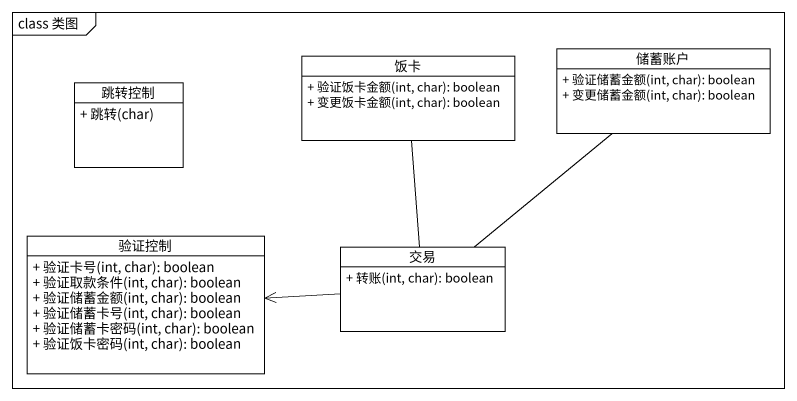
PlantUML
@startuml
mainframe class 类图
hide circle
hide empty members
skinparam classAttributeIconSize 0
class 储蓄账户 {
  + 验证储蓄金额(int, char): boolean
  + 变更储蓄金额(int, char): boolean
}
class 跳转控制 {
  + 跳转(char)
}
class 饭卡 {
  + 验证饭卡金额(int, char): boolean
  + 变更饭卡金额(int, char): boolean
}
class 验证控制 {
  + 验证卡号(int, char): boolean
  + 验证取款条件(int, char): boolean
  + 验证储蓄金额(int, char): boolean
  + 验证储蓄卡号(int, char): boolean
  + 验证储蓄卡密码(int, char): boolean
  + 验证饭卡密码(int, char): boolean
}
class 交易 {
  + 转账(int, char): boolean
}
交易 -up- 储蓄账户
交易 -up- 饭卡
交易 -left-> 验证控制
@enduml
